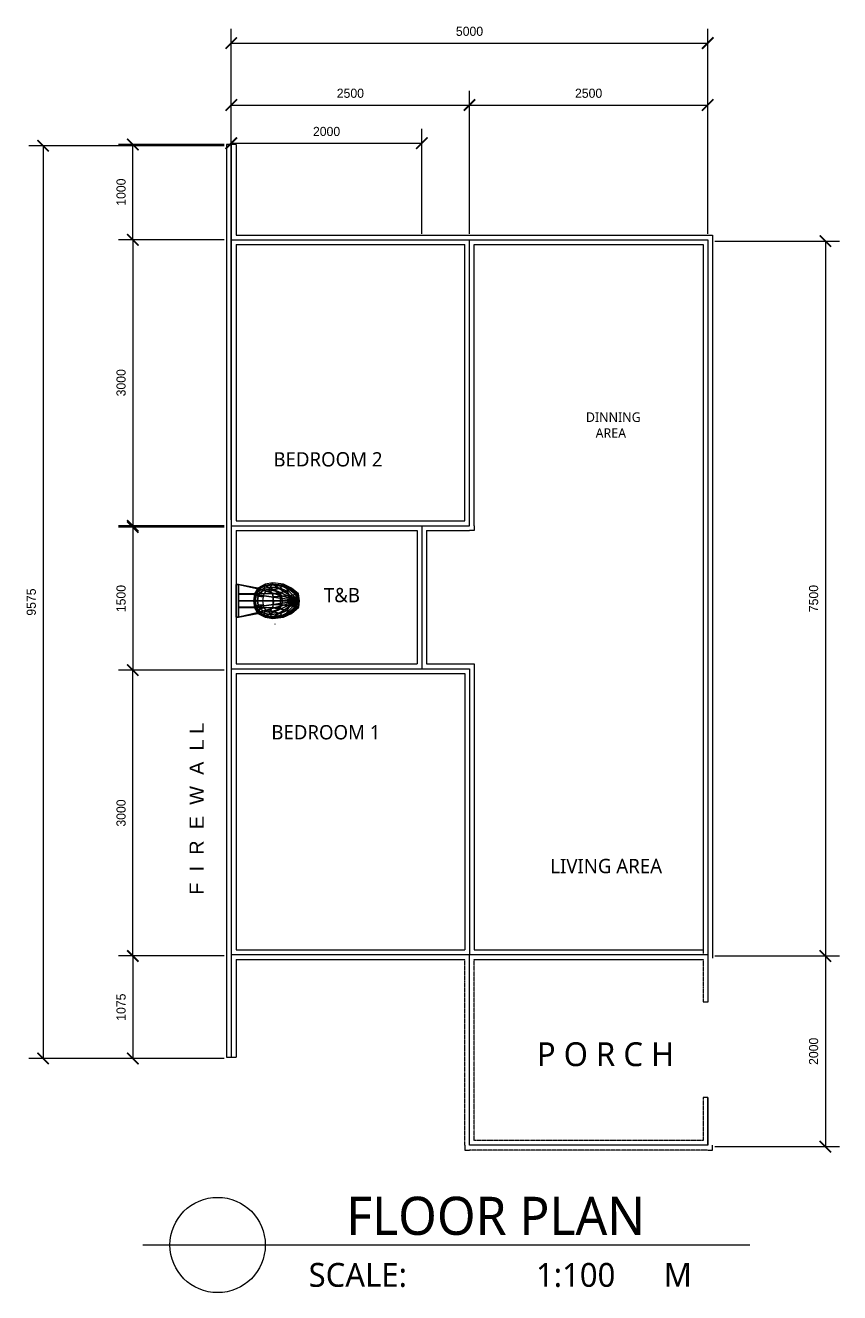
# Model space of a CAD drawing. Header units: millimetres. Extents: x 18078 to 182092, y 10648 to 75430.
# Drawn here: x 18481 to 27026, y 32101 to 45397 of the extents above; entities that cross this region are included whole.
import ezdxf

# ---------------------------------------------------------------- set-up
doc = ezdxf.new("R2010")
doc.units = ezdxf.units.MM
doc.linetypes.add('HIDDEN2', pattern=[4.7625, 3.175, -1.5875])
doc.layers.get('Defpoints').update_dxf_attribs({"color": 140})
doc.layers.add('A-Roof-Slab', color=12, linetype='Continuous', lineweight=35)
doc.styles.add('Annotative', font='romans.shx')
doc.styles.add('RomanS', font='romans.shx')
doc.dimstyles.new('DIM1', dxfattribs={"dimscale": 120, "dimtxt": 0.8, "dimasz": 1, "dimexe": 1.25, "dimexo": 0.625, "dimtad": 1, "dimdec": 0, "dimtxsty": 'Standard', "dimblk": 'ARCHTICK', "dimcen": 0.09, "dimadec": 0, "dimazin": 0, "dimtfac": 1, "dimtdec": 0, "dimtmove": 0, "dimatfit": 3, "dimfxl": 1, "dimarcsym": 0})

# ---------------------------------------------------------------- blocks, each defined once
blk = doc.blocks.new('_ArchTick')
at = {"color": 0, "linetype": 'ByBlock', "const_width": 0.15}
blk.add_lwpolyline([(-0.5, -0.5), (0.5, 0.5)], dxfattribs=at)
blk = doc.blocks.new('*D56')
at = {"color": 0, "lineweight": -2, "transparency": 16777216}
for p, q in [((20567, 44147), (19459, 44147)), ((19609, 43147), (19609, 44147)), ((20567, 43147), (19459, 43147))]:
    blk.add_line(p, q, dxfattribs=at)
at = {"layer": 'Defpoints', "color": 0, "transparency": 16777216}
for p in [(19609, 44147), (20642, 44147), (20642, 43147)]:
    blk.add_point(p, dxfattribs=at)
at = {"color": 0, "lineweight": -2, "transparency": 16777216, "xscale": 120, "yscale": 120, "zscale": 120}
for p, rotation in [((19609, 44147), 90), ((19609, 43147), 270)]:
    blk.add_blockref('_ArchTick', p, dxfattribs=dict(at, rotation=rotation))
at = {"color": 0, "transparency": 16777216, "insert": (19486, 43647), "char_height": 96, "attachment_point": 5, "rotation": 90}
blk.add_mtext('1000', dxfattribs=at)
blk = doc.blocks.new('*D57')
at = {"color": 0, "lineweight": -2, "transparency": 16777216}
for p, q in [((20567, 44133), (18517, 44133)), ((18667, 44133), (18667, 34558)), ((20567, 34558), (18517, 34558))]:
    blk.add_line(p, q, dxfattribs=at)
at = {"layer": 'Defpoints', "color": 0, "transparency": 16777216}
for p in [(20642, 44133), (18667, 34558), (20642, 34558)]:
    blk.add_point(p, dxfattribs=at)
at = {"color": 0, "lineweight": -2, "transparency": 16777216, "xscale": 120, "yscale": 120, "zscale": 120}
for p, rotation in [((18667, 44133), 90), ((18667, 34558), 270)]:
    blk.add_blockref('_ArchTick', p, dxfattribs=dict(at, rotation=rotation))
at = {"color": 0, "transparency": 16777216, "insert": (18544, 39346), "char_height": 96, "attachment_point": 5, "rotation": 90}
blk.add_mtext('9575', dxfattribs=at)
blk = doc.blocks.new('*D58')
at = {"color": 0, "lineweight": -2, "transparency": 16777216}
for p, q in [((20567, 43147), (19459, 43147)), ((19609, 43147), (19609, 40147)), ((20567, 40147), (19459, 40147))]:
    blk.add_line(p, q, dxfattribs=at)
at = {"layer": 'Defpoints', "color": 0, "transparency": 16777216}
for p in [(20642, 43147), (19609, 40147), (20642, 40147)]:
    blk.add_point(p, dxfattribs=at)
at = {"color": 0, "lineweight": -2, "transparency": 16777216, "xscale": 120, "yscale": 120, "zscale": 120}
for p, rotation in [((19609, 43147), 90), ((19609, 40147), 270)]:
    blk.add_blockref('_ArchTick', p, dxfattribs=dict(at, rotation=rotation))
at = {"color": 0, "transparency": 16777216, "insert": (19486, 41647), "char_height": 96, "attachment_point": 5, "rotation": 90}
blk.add_mtext('3000', dxfattribs=at)
blk = doc.blocks.new('*D59')
at = {"color": 0, "lineweight": -2, "transparency": 16777216}
for p, q in [((20567, 35633), (19459, 35633)), ((19609, 35633), (19609, 34558)), ((20567, 34558), (19459, 34558))]:
    blk.add_line(p, q, dxfattribs=at)
at = {"layer": 'Defpoints', "color": 0, "transparency": 16777216}
for p in [(20642, 35633), (19609, 34558), (20642, 34558)]:
    blk.add_point(p, dxfattribs=at)
at = {"color": 0, "lineweight": -2, "transparency": 16777216, "xscale": 120, "yscale": 120, "zscale": 120}
for p, rotation in [((19609, 35633), 90), ((19609, 34558), 270)]:
    blk.add_blockref('_ArchTick', p, dxfattribs=dict(at, rotation=rotation))
at = {"color": 0, "transparency": 16777216, "insert": (19486, 35096), "char_height": 96, "attachment_point": 5, "rotation": 90}
blk.add_mtext('1075', dxfattribs=at)
blk = doc.blocks.new('*D60')
at = {"color": 0, "lineweight": -2, "transparency": 16777216}
for p, q in [((20567, 40133), (19459, 40133)), ((19609, 40133), (19609, 38633)), ((20567, 38633), (19459, 38633))]:
    blk.add_line(p, q, dxfattribs=at)
at = {"layer": 'Defpoints', "color": 0, "transparency": 16777216}
for p in [(20642, 40133), (19609, 38633), (20642, 38633)]:
    blk.add_point(p, dxfattribs=at)
at = {"color": 0, "lineweight": -2, "transparency": 16777216, "xscale": 120, "yscale": 120, "zscale": 120}
for p, rotation in [((19609, 40133), 90), ((19609, 38633), 270)]:
    blk.add_blockref('_ArchTick', p, dxfattribs=dict(at, rotation=rotation))
at = {"color": 0, "transparency": 16777216, "insert": (19486, 39383), "char_height": 96, "attachment_point": 5, "rotation": 90}
blk.add_mtext('1500', dxfattribs=at)
blk = doc.blocks.new('*D61')
at = {"color": 0, "lineweight": -2, "transparency": 16777216}
for p, q in [((20567, 38633), (19459, 38633)), ((19609, 35633), (19609, 38633)), ((20567, 35633), (19459, 35633))]:
    blk.add_line(p, q, dxfattribs=at)
at = {"layer": 'Defpoints', "color": 0, "transparency": 16777216}
for p in [(19609, 38633), (20642, 38633), (20642, 35633)]:
    blk.add_point(p, dxfattribs=at)
at = {"color": 0, "lineweight": -2, "transparency": 16777216, "xscale": 120, "yscale": 120, "zscale": 120}
for p, rotation in [((19609, 38633), 90), ((19609, 35633), 270)]:
    blk.add_blockref('_ArchTick', p, dxfattribs=dict(at, rotation=rotation))
at = {"color": 0, "transparency": 16777216, "insert": (19486, 37133), "char_height": 96, "attachment_point": 5, "rotation": 90}
blk.add_mtext('3000', dxfattribs=at)
blk = doc.blocks.new('*D62')
at = {"color": 0, "lineweight": -2, "transparency": 16777216}
for p, q in [((20642, 43208), (20642, 44711)), ((23142, 43208), (23142, 44711)), ((20642, 44561), (23142, 44561))]:
    blk.add_line(p, q, dxfattribs=at)
at = {"layer": 'Defpoints', "color": 0, "transparency": 16777216}
for p in [(23142, 44561), (20642, 43133), (23142, 43133)]:
    blk.add_point(p, dxfattribs=at)
at = {"color": 0, "lineweight": -2, "transparency": 16777216, "xscale": 120, "yscale": 120, "zscale": 120, "rotation": 180}
blk.add_blockref('_ArchTick', (20642, 44561), dxfattribs=at)
at = {"color": 0, "lineweight": -2, "transparency": 16777216, "xscale": 120, "yscale": 120, "zscale": 120}
blk.add_blockref('_ArchTick', (23142, 44561), dxfattribs=at)
at = {"color": 0, "transparency": 16777216, "insert": (21892, 44684), "char_height": 96, "attachment_point": 5}
blk.add_mtext('2500', dxfattribs=at)
blk = doc.blocks.new('*D63')
at = {"color": 0, "lineweight": -2, "transparency": 16777216}
for p, q in [((20642, 40208), (20642, 44310)), ((22642, 43208), (22642, 44310)), ((20642, 44160), (22642, 44160))]:
    blk.add_line(p, q, dxfattribs=at)
at = {"layer": 'Defpoints', "color": 0, "transparency": 16777216}
for p in [(22642, 44160), (22642, 43133), (20642, 40133)]:
    blk.add_point(p, dxfattribs=at)
at = {"color": 0, "lineweight": -2, "transparency": 16777216, "xscale": 120, "yscale": 120, "zscale": 120, "rotation": 180}
blk.add_blockref('_ArchTick', (20642, 44160), dxfattribs=at)
at = {"color": 0, "lineweight": -2, "transparency": 16777216, "xscale": 120, "yscale": 120, "zscale": 120}
blk.add_blockref('_ArchTick', (22642, 44160), dxfattribs=at)
at = {"color": 0, "transparency": 16777216, "insert": (21642, 44283), "char_height": 96, "attachment_point": 5}
blk.add_mtext('2000', dxfattribs=at)
blk = doc.blocks.new('*D64')
at = {"color": 0, "lineweight": -2, "transparency": 16777216}
for p, q in [((23142, 43208), (23142, 44711)), ((25642, 43208), (25642, 44711)), ((23142, 44561), (25642, 44561))]:
    blk.add_line(p, q, dxfattribs=at)
at = {"layer": 'Defpoints', "color": 0, "transparency": 16777216}
for p in [(25642, 44561), (23142, 43133), (25642, 43133)]:
    blk.add_point(p, dxfattribs=at)
at = {"color": 0, "lineweight": -2, "transparency": 16777216, "xscale": 120, "yscale": 120, "zscale": 120, "rotation": 180}
blk.add_blockref('_ArchTick', (23142, 44561), dxfattribs=at)
at = {"color": 0, "lineweight": -2, "transparency": 16777216, "xscale": 120, "yscale": 120, "zscale": 120}
blk.add_blockref('_ArchTick', (25642, 44561), dxfattribs=at)
at = {"color": 0, "transparency": 16777216, "insert": (24392, 44684), "char_height": 96, "attachment_point": 5}
blk.add_mtext('2500', dxfattribs=at)
blk = doc.blocks.new('*D65')
at = {"color": 0, "lineweight": -2, "transparency": 16777216}
for p, q in [((20642, 43208), (20642, 45361)), ((25642, 43208), (25642, 45361)), ((20642, 45211), (25642, 45211))]:
    blk.add_line(p, q, dxfattribs=at)
at = {"layer": 'Defpoints', "color": 0, "transparency": 16777216}
for p in [(25642, 45211), (20642, 43133), (25642, 43133)]:
    blk.add_point(p, dxfattribs=at)
at = {"color": 0, "lineweight": -2, "transparency": 16777216, "xscale": 120, "yscale": 120, "zscale": 120, "rotation": 180}
blk.add_blockref('_ArchTick', (20642, 45211), dxfattribs=at)
at = {"color": 0, "lineweight": -2, "transparency": 16777216, "xscale": 120, "yscale": 120, "zscale": 120}
blk.add_blockref('_ArchTick', (25642, 45211), dxfattribs=at)
at = {"color": 0, "transparency": 16777216, "insert": (23142, 45334), "char_height": 96, "attachment_point": 5}
blk.add_mtext('5000', dxfattribs=at)
blk = doc.blocks.new('*D66')
at = {"color": 0, "lineweight": -2, "transparency": 16777216}
for p, q in [((25717, 43133), (27026, 43133)), ((26876, 43133), (26876, 35633)), ((25717, 35633), (27026, 35633))]:
    blk.add_line(p, q, dxfattribs=at)
at = {"layer": 'Defpoints', "color": 0, "transparency": 16777216}
for p in [(25642, 43133), (25642, 35633), (26876, 35633)]:
    blk.add_point(p, dxfattribs=at)
at = {"color": 0, "lineweight": -2, "transparency": 16777216, "xscale": 120, "yscale": 120, "zscale": 120}
for p, rotation in [((26876, 43133), 90), ((26876, 35633), 270)]:
    blk.add_blockref('_ArchTick', p, dxfattribs=dict(at, rotation=rotation))
at = {"color": 0, "transparency": 16777216, "insert": (26753, 39383), "char_height": 96, "attachment_point": 5, "rotation": 90}
blk.add_mtext('7500', dxfattribs=at)
blk = doc.blocks.new('*D67')
at = {"color": 0, "lineweight": -2, "transparency": 16777216}
for p, q in [((25717, 35633), (27026, 35633)), ((26876, 35633), (26876, 33633)), ((25717, 33633), (27026, 33633))]:
    blk.add_line(p, q, dxfattribs=at)
at = {"layer": 'Defpoints', "color": 0, "transparency": 16777216}
for p in [(25642, 35633), (25642, 33633), (26876, 33633)]:
    blk.add_point(p, dxfattribs=at)
at = {"color": 0, "lineweight": -2, "transparency": 16777216, "xscale": 120, "yscale": 120, "zscale": 120}
for p, rotation in [((26876, 35633), 90), ((26876, 33633), 270)]:
    blk.add_blockref('_ArchTick', p, dxfattribs=dict(at, rotation=rotation))
at = {"color": 0, "transparency": 16777216, "insert": (26753, 34633), "char_height": 96, "attachment_point": 5, "rotation": 90}
blk.add_mtext('2000', dxfattribs=at)
blk = doc.blocks.new('A$C150B42AD')
at = {"linetype": 'Continuous', "ltscale": 20}
for p, q in [((0, 1), (0, 1)), ((0, 1), (0, 1)), ((0, 1), (0, 1)), ((0, 1), (0, 1)), ((0, 0), (0, 0)), ((0, 0), (0, 0)), ((0, 0), (0, 0)), ((0, 0), (0, 0)), ((0, 0), (0, 0)), ((0, 0), (0, 0)), ((0, 0), (0, 0)), ((0, 0), (0, 0))]:
    blk.add_line(p, q, dxfattribs=at)
for centre, radius, start, end in [((0, 1), 0.0125, 90, 180), ((0, 1), 0.024, 180, 244), ((0, 1), 0.0125, 0, 90), ((0, 1), 0.024, 296, 0), ((0, 0), 0.0525, 119.1738, 155.0156), ((0, 0), 0.0384, 90, 270), ((0, 1), 0.102, 243.3048, 267.3048), ((0, 1), 0.432, 240.1181, 247.8819), ((0, 0), 0.00957, 149.1844, 231.8077), ((0, 0), 0.095, 239.6324, 270), ((0, 1), 0.432, 292.1181, 299.8819), ((0, 1), 0.102, 272.6952, 296.6952), ((0, 0), 0.0525, 24.9844, 60.8262), ((0, 0), 0.00957, 308.1923, 30.8156), ((0, 0), 0.0139, 93.654, 111.1905), ((0, 0), 0.0139, 68.8095, 86.346), ((0, 0), 0.0384, 270, 90), ((0, 0), 0.095, 270, 300.3676), ((0, 0), 0.166, 270, 311.9212), ((0, 0), 0.197, 309.726, 341.9966), ((0, 0), 0.256, 339.6623, 14.2882), ((0, 0), 0.183, 10.5315, 16.4005), ((0, 0), 0.119, 304.1533, 312.3545), ((0, 0), 0.149, 309.3718, 342.3609), ((0, 0), 0.209, 339.3922, 14.7255), ((0, 0), 0.136, 9.8906, 90), ((0, 0), 0.118, 227.6455, 235.8467), ((0, 0), 0.149, 197.6391, 230.6282), ((0, 0), 0.209, 165.2745, 200.6078), ((0, 0), 0.136, 90, 170.1094), ((0, 0), 0.166, 228.0788, 270), ((0, 0), 0.197, 198.0034, 230.274), ((0, 0), 0.256, 165.7118, 200.3377), ((0, 0), 0.183, 163.5995, 169.4685)]:
    blk.add_arc(centre, radius, start, end, dxfattribs=at)
blk = doc.blocks.new('M_BATH_TOIL_3D TOILET - FLUSH VALVE_M')
at = {"color": 0, "linetype": 'ByBlock', "lineweight": -2}
for points in [[(0, -171.146848, 415), (25.402105, -171.146848, 415), (25.402105, 171.146848, 415), (0, 171.146848, 415)], [(25.402105, 171.146848, 365.2), (25.402105, 171.146848, 83), (0, 171.146848, 83), (0, 171.146848, 365.2)], [(0, 171.146848, 415), (25.402105, 171.146848, 415), (25.402105, 171.146848, 365.2), (0, 171.146848, 365.2)], [(0, 171.146848, 83), (0, -171.146848, 83), (0, -171.146848, 415), (0, 171.146848, 415)], [(231.056996, 123.616472, 415), (25.402105, 171.146848, 415), (25.402105, 68.054097, 415), (197.761025, 68.054097, 415)], [(25.402105, 70.354066, 83), (25.402105, 171.146848, 83), (25.402105, 171.146848, 365.2), (25.402105, 74.176808, 365.2)], [(25.402105, 171.146848, 415), (231.056996, 123.616472, 415), (228.777578, 132.835551, 365.2), (25.402105, 171.146848, 365.2)], [(302.191542, 160.621201, 415), (302.68574, 172.857625, 365.2), (228.777578, 131.848953, 365.2), (231.056996, 122.553625, 415)], [(229.063939, 117.06888, 315.4), (229.039159, 125.764735, 365.2), (300.495658, 164.727211, 365.2), (297.176119, 153.306916, 315.4)], [(297.176119, 153.306916, 315.4), (296.176263, 133.246616, 265.6), (235.543637, 101.553739, 265.6), (229.063939, 117.06888, 315.4)], [(296.176263, 133.246616, 265.6), (295.803641, 111.920571, 224.1), (247.009847, 85.034227, 224.1), (235.543637, 101.553739, 265.6)], [(346.003775, 120.248609, 224.1), (295.803641, 111.920571, 224.1), (296.176263, 133.246616, 265.6), (361.787831, 143.823006, 265.6)], [(361.787831, 143.823006, 265.6), (296.176263, 133.246616, 265.6), (297.176119, 153.306916, 315.4), (371.832231, 165.552449, 315.4)], [(300.495658, 164.727211, 365.2), (378.847078, 177.86898, 365.2), (371.832231, 165.552449, 315.4), (297.176119, 153.306916, 315.4)], [(383.72152, 186.666909, 365.2), (302.68574, 172.857625, 365.2), (302.191542, 160.621201, 415), (380.507567, 173.537121, 415)], [(460.699399, 133.246616, 265.6), (376.203908, 111.920571, 224.1), (346.003775, 120.248609, 224.1), (361.787831, 143.823006, 265.6)], [(479.788342, 153.306916, 315.4), (460.699399, 133.246616, 265.6), (361.787831, 143.823006, 265.6), (371.832231, 165.552449, 315.4)], [(371.832231, 165.552449, 315.4), (378.847078, 177.86898, 365.2), (486.395354, 167.83408, 365.2), (479.788342, 153.306916, 315.4)], [(458.297702, 85.034227, 224.1), (376.203908, 111.920571, 224.1), (460.699399, 133.246616, 265.6), (534.632025, 101.553739, 265.6)], [(492.123592, 160.621201, 415), (498.0573, 172.857625, 365.2), (383.72152, 186.666909, 365.2), (380.507567, 173.537121, 415)], [(534.632025, 101.553739, 265.6), (460.699399, 133.246616, 265.6), (479.788342, 153.306916, 315.4), (561.200522, 117.06888, 315.4)], [(486.395354, 167.83408, 365.2), (570.254996, 125.764735, 365.2), (561.200522, 117.06888, 315.4), (479.788342, 153.306916, 315.4)], [(580.265462, 131.848953, 365.2), (498.0573, 172.857625, 365.2), (492.123592, 160.621201, 415), (576.558138, 122.553625, 415)], [(198.775406, 74.351248, 365.2), (198.775406, 70.354066, 83), (25.402105, 70.354066, 83), (25.402105, 74.176808, 365.2)], [(25.402105, 68.054097, 415), (25.402105, -0.531424, 415), (185.721086, -0.531424, 415), (197.761025, 68.054097, 415)], [(181.166238, -0.493299, 365.2), (185.721086, -0.531424, 415), (197.761025, 66.99125, 415), (193.8599, 72.288128, 365.2)], [(183.55523, -0.02604, 365.2), (195.671681, 69.115983, 365.2), (197.824834, 64.31771, 315.4), (186.495919, 0.019188, 315.4)], [(197.824834, -64.279334, 315.4), (195.671681, -69.168063, 365.2), (183.55523, -0.02604, 365.2), (186.495919, 0.019188, 315.4)], [(197.824834, 64.31771, 315.4), (209.385931, 55.783643, 265.6), (199.820123, -0.493299, 265.6), (186.495919, 0.019188, 315.4)], [(199.820123, -0.493299, 265.6), (209.385931, -56.77024, 265.6), (197.824834, -64.279334, 315.4), (186.495919, 0.019188, 315.4)], [(197.761025, 66.99125, 415), (231.056996, 122.553625, 415), (228.777578, 131.848953, 365.2), (193.8599, 72.288128, 365.2)], [(197.824834, 64.31771, 315.4), (195.671681, 69.115983, 365.2), (229.039159, 125.764735, 365.2), (229.063939, 117.06888, 315.4)], [(235.543637, 101.553739, 265.6), (209.385931, 55.783643, 265.6), (197.824834, 64.31771, 315.4), (229.063939, 117.06888, 315.4)], [(203.820303, 74.389624, 315.4), (203.820303, 71.305362, 83), (198.781878, 71.305362, 83), (198.775406, 74.389624, 365.2)], [(209.385931, 55.783643, 265.6), (229.292689, 47.716985, 224.1), (222.573762, 0.019188, 224.1), (199.820123, -0.493299, 265.6)], [(222.573762, 0.019188, 224.1), (229.292689, -47.678609, 224.1), (209.385931, -56.77024, 265.6), (199.820123, -0.493299, 265.6)], [(219.655319, 71.305362, 83), (203.820303, 71.305362, 83), (203.820303, 74.389624, 315.4), (219.607287, 74.389624, 265.6)], [(247.009847, 85.034227, 224.1), (229.292689, 47.716985, 224.1), (209.385931, 55.783643, 265.6), (235.543637, 101.553739, 265.6)], [(241.858825, 74.389624, 224.1), (241.858825, 71.305362, 83), (219.655319, 71.305362, 83), (219.607287, 74.389624, 265.6)], [(229.292689, 47.716985, 224.1), (281.568176, 41.105177, 207.5), (277.569395, -0.988919, 207.5), (222.573762, 0.019188, 224.1)], [(277.569395, -0.988919, 207.5), (281.568176, -43.083016, 207.5), (229.292689, -47.678609, 224.1), (222.573762, 0.019188, 224.1)], [(291.634613, 72.373409, 207.5), (281.568176, 41.105177, 207.5), (229.292689, 47.716985, 224.1), (247.009847, 85.034227, 224.1)], [(291.634613, 71.278252, 83), (241.858825, 71.305362, 83), (241.858825, 74.389624, 224.1), (291.634613, 74.389624, 207.5)], [(295.803641, 111.920571, 224.1), (309.603867, 96.652106, 207.5), (291.634613, 72.373409, 207.5), (247.009847, 85.034227, 224.1)], [(463.263203, 74.389624, 224.1), (386.427572, 71.001084, 83), (291.634613, 71.278252, 83), (291.634613, 74.389624, 207.5)], [(345.591052, 102.761081, 207.5), (309.603867, 96.652106, 207.5), (295.803641, 111.920571, 224.1), (346.003775, 120.248609, 224.1)], [(376.203908, 111.920571, 224.1), (361.578237, 96.652106, 207.5), (345.591052, 102.761081, 207.5), (346.003775, 120.248609, 224.1)], [(379.547491, 72.373409, 207.5), (361.578237, 96.652106, 207.5), (376.203908, 111.920571, 224.1), (458.297702, 85.034227, 224.1)], [(476.01486, 47.716985, 224.1), (389.613928, 41.105177, 207.5), (379.547491, 72.373409, 207.5), (458.297702, 85.034227, 224.1)], [(463.263203, 74.389624, 224.1), (463.263203, -74.389624, 224.1), (386.427572, -70.559022, 83), (386.427572, 71.001084, 83)], [(393.612708, -0.988919, 207.5), (389.613928, 41.105177, 207.5), (476.01486, 47.716985, 224.1), (482.733787, 0.019188, 224.1)], [(477.921684, -43.66231, 224.1), (390.907233, -39.065768, 207.5), (393.612708, -0.988919, 207.5), (482.733787, 0.019188, 224.1)], [(560.789732, 55.783643, 265.6), (476.01486, 47.716985, 224.1), (458.297702, 85.034227, 224.1), (534.632025, 101.553739, 265.6)], [(482.733787, 0.019188, 224.1), (476.01486, 47.716985, 224.1), (560.789732, 55.783643, 265.6), (570.35554, -0.493299, 265.6)], [(563.310525, -52.35942, 265.6), (477.921684, -43.66231, 224.1), (482.733787, 0.019188, 224.1), (570.35554, -0.493299, 265.6)], [(625.739627, 64.31771, 315.4), (560.789732, 55.783643, 265.6), (534.632025, 101.553739, 265.6), (561.200522, 117.06888, 315.4)], [(570.35554, -0.493299, 265.6), (560.789732, 55.783643, 265.6), (625.739627, 64.31771, 315.4), (637.068542, 0.019188, 315.4)], [(625.739627, 64.31771, 315.4), (561.200522, 117.06888, 315.4), (570.254996, 125.764735, 365.2), (641.922475, 69.115983, 365.2)], [(570.35554, -0.493299, 265.6), (637.068542, 0.019188, 315.4), (628.682244, -59.310353, 315.4), (563.310525, -52.35942, 265.6)], [(653.48314, 72.288128, 365.2), (580.265462, 131.848953, 365.2), (576.558138, 122.553625, 415), (643.154109, 66.99125, 415)], [(654.038925, -0.02604, 365.2), (637.068542, 0.019188, 315.4), (625.739627, 64.31771, 315.4), (641.922475, 69.115983, 365.2)], [(628.682244, -59.310353, 315.4), (637.068542, 0.019188, 315.4), (654.038925, -0.02604, 365.2), (641.922475, -69.168063, 365.2)], [(655.194048, -0.531424, 415), (666.176802, -0.493299, 365.2), (653.48314, 72.288128, 365.2), (643.154109, 66.99125, 415)], [(25.402105, -68.054097, 415), (197.761025, -68.054097, 415), (185.721086, -0.531424, 415), (25.402105, -0.531424, 415)], [(231.056996, -123.616472, 415), (197.761025, -68.054097, 415), (25.402105, -68.054097, 415), (25.402105, -171.146848, 415)], [(25.402105, -70.354066, 83), (25.402105, -74.176808, 365.2), (25.402105, -171.146848, 365.2), (25.402105, -171.146848, 83)], [(198.775406, -74.351248, 365.2), (25.402105, -74.176808, 365.2), (25.402105, -70.354066, 83), (198.775406, -70.354066, 83)], [(25.402105, -171.146848, 415), (25.402105, -171.146848, 365.2), (228.777578, -132.835551, 365.2), (231.056996, -123.616472, 415)], [(197.761025, -68.054097, 415), (185.721086, -0.531424, 415), (181.166238, -0.493299, 365.2), (193.8599, -73.274726, 365.2)], [(228.777578, -132.835551, 365.2), (231.056996, -123.616472, 415), (197.761025, -68.054097, 415), (193.8599, -73.274726, 365.2)], [(229.039159, -125.816815, 365.2), (195.671681, -69.168063, 365.2), (197.824834, -64.279334, 315.4), (229.063939, -117.030503, 315.4)], [(197.824834, -64.279334, 315.4), (209.385931, -56.77024, 265.6), (235.543637, -102.540336, 265.6), (229.063939, -117.030503, 315.4)], [(203.898255, -70.354066, 83), (203.820303, -74.351248, 315.4), (198.775406, -74.351248, 365.2), (198.775406, -70.354066, 83)], [(219.607287, -74.351248, 265.6), (203.820303, -74.351248, 315.4), (203.898255, -70.354066, 83), (219.607287, -70.440169, 83)], [(209.385931, -56.77024, 265.6), (229.292689, -47.678609, 224.1), (247.009847, -84.995851, 224.1), (235.543637, -102.540336, 265.6)], [(242.040768, -70.559022, 83), (241.858825, -74.351248, 224.1), (219.607287, -74.351248, 265.6), (219.607287, -70.440169, 83)], [(302.191542, -161.684049, 415), (231.056996, -123.616472, 415), (228.777578, -132.835551, 365.2), (302.68574, -173.844223, 365.2)], [(297.176119, -153.26854, 315.4), (300.495658, -164.779291, 365.2), (229.039159, -125.816815, 365.2), (229.063939, -117.030503, 315.4)], [(235.543637, -102.540336, 265.6), (296.176263, -134.233214, 265.6), (297.176119, -153.26854, 315.4), (229.063939, -117.030503, 315.4)], [(229.292689, -47.678609, 224.1), (281.568176, -43.083016, 207.5), (291.634613, -74.351248, 207.5), (247.009847, -84.995851, 224.1)], [(247.009847, -84.995851, 224.1), (295.803641, -111.882195, 224.1), (296.176263, -134.233214, 265.6), (235.543637, -102.540336, 265.6)], [(291.634613, -74.351248, 207.5), (241.858825, -74.351248, 224.1), (242.040768, -70.559022, 83), (291.831534, -70.559022, 83)], [(291.634613, -74.351248, 207.5), (309.603867, -98.629944, 207.5), (295.803641, -111.882195, 224.1), (247.009847, -84.995851, 224.1)], [(291.634613, -74.351248, 207.5), (291.831534, -70.559022, 83), (379.33431, -70.559022, 83), (379.547491, -74.351248, 207.5)], [(295.803641, -111.882195, 224.1), (309.603867, -98.629944, 207.5), (345.591052, -104.738919, 207.5), (346.003775, -120.210233, 224.1)], [(296.176263, -134.233214, 265.6), (295.803641, -111.882195, 224.1), (346.003775, -120.210233, 224.1), (361.787831, -144.809603, 265.6)], [(345.591052, -104.738919, 207.5), (361.578237, -98.629944, 207.5), (376.203908, -111.882195, 224.1), (346.003775, -120.210233, 224.1)], [(346.003775, -120.210233, 224.1), (376.203908, -111.882195, 224.1), (460.699399, -134.233214, 265.6), (361.787831, -144.809603, 265.6)], [(376.203908, -111.882195, 224.1), (361.578237, -98.629944, 207.5), (379.547491, -74.351248, 207.5), (458.297702, -84.995851, 224.1)], [(460.699399, -134.233214, 265.6), (376.203908, -111.882195, 224.1), (458.297702, -84.995851, 224.1), (534.632025, -102.540336, 265.6)], [(463.263203, -74.389624, 224.1), (379.547491, -74.351248, 207.5), (379.33431, -70.559022, 83), (386.427572, -70.559022, 83)], [(379.547491, -74.351248, 207.5), (390.907233, -39.065768, 207.5), (477.921684, -43.66231, 224.1), (458.297702, -84.995851, 224.1)], [(458.297702, -84.995851, 224.1), (477.921684, -43.66231, 224.1), (563.310525, -52.35942, 265.6), (534.632025, -102.540336, 265.6)], [(534.632025, -102.540336, 265.6), (561.200522, -117.030503, 315.4), (479.788342, -153.26854, 315.4), (460.699399, -134.233214, 265.6)], [(570.254996, -125.816815, 365.2), (490.498497, -164.779291, 365.2), (479.788342, -153.26854, 315.4), (561.200522, -117.030503, 315.4)], [(580.265462, -132.835551, 365.2), (576.558138, -123.616472, 415), (492.123592, -161.684049, 415), (498.0573, -173.844223, 365.2)], [(628.682244, -59.310353, 315.4), (561.200522, -117.030503, 315.4), (534.632025, -102.540336, 265.6), (563.310525, -52.35942, 265.6)], [(628.682244, -59.310353, 315.4), (641.922475, -69.168063, 365.2), (570.254996, -125.816815, 365.2), (561.200522, -117.030503, 315.4)], [(580.265462, -132.835551, 365.2), (656.793758, -67.62764, 365.2), (646.266448, -62.860406, 415), (576.558138, -123.616472, 415)], [(656.793758, -67.62764, 365.2), (666.176802, -0.493299, 365.2), (655.194048, -0.531424, 415), (646.266448, -62.860406, 415)], [(0, -171.146848, 415), (0, -171.146848, 365.2), (25.402105, -171.146848, 365.2), (25.402105, -171.146848, 415)], [(25.402105, -171.146848, 365.2), (0, -171.146848, 365.2), (0, -171.146848, 83), (25.402105, -171.146848, 83)], [(361.787831, -144.809603, 265.6), (371.832231, -165.514073, 315.4), (297.176119, -153.26854, 315.4), (296.176263, -134.233214, 265.6)], [(378.847078, -177.921061, 365.2), (300.495658, -164.779291, 365.2), (297.176119, -153.26854, 315.4), (371.832231, -165.514073, 315.4)], [(383.72152, -187.653506, 365.2), (380.507567, -174.599968, 415), (302.191542, -161.684049, 415), (302.68574, -173.844223, 365.2)], [(479.788342, -153.26854, 315.4), (371.832231, -165.514073, 315.4), (361.787831, -144.809603, 265.6), (460.699399, -134.233214, 265.6)], [(479.788342, -153.26854, 315.4), (490.498497, -164.779291, 365.2), (378.847078, -177.921061, 365.2), (371.832231, -165.514073, 315.4)], [(492.123592, -161.684049, 415), (380.507567, -174.599968, 415), (383.72152, -187.653506, 365.2), (498.0573, -173.844223, 365.2)]]:
    blk.add_3dface(points, dxfattribs=at)
at = {"color": 0, "linetype": 'ByBlock', "lineweight": -2, "invisible_edges": 8}
blk.add_3dface([(204.515925, 78.263432, 415), (185.721086, -0.531424, 415), (185.721086, -0.531424, 415), (204.515925, -79.326279, 415)], dxfattribs=at)
at = {"color": 0, "linetype": 'ByBlock', "lineweight": -2}
mesh = blk.add_polyface(dxfattribs=at)
corners = [(655.194048, -0.531424, 415), (643.154109, 66.99125, 415), (576.558138, 122.553625, 415), (492.123592, 160.621201, 415), (380.507567, 173.537121, 415), (302.191542, 160.621201, 415), (231.056996, 123.616472, 415), (197.761025, 66.99125, 415), (185.721086, -0.531424, 415), (197.761025, -68.054097, 415), (231.056996, -123.616472, 415), (302.191542, -161.684049, 415), (380.507567, -174.599968, 415), (492.123592, -161.684049, 415), (576.558138, -123.616472, 415), (646.266448, -62.860406, 415)]
mesh.append_faces([[corners[k] for k in face] for face in [(0, 14, 15)]], dxfattribs={"vtx0": -1, "color": 0})
mesh.append_faces([[corners[k] for k in face] for face in [(0, 3, 4), (0, 4, 5), (0, 5, 6), (0, 6, 7), (0, 7, 8), (0, 8, 9), (0, 9, 10), (0, 10, 11), (0, 11, 12), (0, 12, 13), (0, 13, 14)]], dxfattribs={"vtx0": -1, "vtx2": -1, "color": 0})
mesh.append_faces([[corners[k] for k in face] for face in [(0, 1, 2, 3)]], dxfattribs={"vtx3": -1, "color": 0})

msp = doc.modelspace()

# ---------------------------------------------------------------- linework, layer by layer
for p, q in [((20592.2, 44147, 300), (20592.2, 34572, 300)), ((20692.2, 44147, 300), (20592.2, 44147, 300)), ((20642.2, 44147, 300), (20642.2, 34572, 300)), ((20692.2, 44147, 300), (20692.2, 43197, 300)), ((20642.2, 43147, 300), (25642.2, 43147, 300)), ((20692.2, 43197, 300), (25642.2, 43197, 300)), ((20692.2, 43097, 300), (20692.2, 40197, 300)), ((20692.2, 43097, 300), (23092.2, 43097, 300)), ((23092.2, 40197, 300), (23092.2, 43097, 300)), ((23142.2, 40147, 300), (23142.2, 43147, 300)), ((23192.2, 43097, 300), (25592.2, 43097, 300)), ((23192.2, 40147, 300), (23192.2, 43097, 300)), ((25592.2, 43097, 300), (25592.2, 35697, 300)), ((25642.2, 43197, 300), (25692.2, 43197, 300)), ((25642.2, 43147, 300), (25642.2, 35647, 300)), ((25642.2, 43110.9), (25642.2, 35610.9)), ((25692.2, 43197, 300), (25692.2, 43147, 300)), ((25692.2, 43147, 300), (25692.2, 35647, 300)), ((25692.2, 43147, 300), (25692.2, 35647, 300)), ((25692.2, 43110.9), (25692.2, 35610.9)), ((25692.2, 43110.9), (25692.2, 35610.9)), ((25592.2, 43060.9), (25592.2, 35660.9)), ((23142.2, 40147, 300), (23142.2, 40347, 300)), ((23142.2, 40342, 300), (23142.2, 40347, 300)), ((20692.2, 40197, 300), (23092.2, 40197, 300)), ((20642.2, 40147, 300), (23142.2, 40147, 300)), ((20692.2, 40097, 300), (20692.2, 38697, 300)), ((20692.2, 40097, 300), (22592.2, 40097, 300)), ((22592.2, 40097, 300), (22592.2, 38697, 300)), ((22642.2, 40147, 300), (22642.2, 38647, 300)), ((22692.2, 40097, 300), (23142.2, 40097, 300)), ((22692.2, 40097, 300), (22692.2, 38697, 300)), ((23192.2, 40097, 300), (23142.2, 40097, 300)), ((23192.2, 40147, 300), (23192.2, 40097, 300)), ((20692.2, 38697, 300), (22592.2, 38697, 300)), ((22692.2, 38697, 300), (23142.2, 38697, 300)), ((23142.2, 38697, 300), (23192.2, 38697, 300)), ((23192.2, 38697, 300), (23192.2, 38647, 300)), ((20642.2, 38647, 300), (23142.2, 38647, 300)), ((20692.2, 38597, 300), (20692.2, 35697, 300)), ((20692.2, 38597, 300), (23092.2, 38597, 300)), ((23092.2, 38597, 300), (23092.2, 35697, 300)), ((23142.2, 38647, 300), (23142.2, 35647, 300)), ((23192.2, 38647, 300), (23192.2, 35697, 300)), ((20642.2, 35647, 300), (25642.2, 35647, 300)), ((20692.2, 35697, 300), (23092.2, 35697, 300)), ((23142.2, 33647, 300), (23142.2, 35647, 300)), ((23192.2, 35697, 300), (25592.2, 35697, 300)), ((25642.2, 35647, 300), (25642.2, 35147, 300)), ((25642.2, 35647, 300), (25642.2, 35147, 300)), ((20692.2, 35597, 300), (20692.2, 34572, 300)), ((20692.2, 35597, 300), (23092.2, 35597, 300)), ((23192.2, 35597, 300), (25592.2, 35597, 300)), ((25642.2, 35147, 300), (25592.2, 35147, 300)), ((20592.2, 34572, 300), (20692.2, 34572, 300)), ((25642.2, 34147, 300), (25592.2, 34147, 300)), ((25642.2, 34147, 300), (25642.2, 33647, 300)), ((25642.2, 33647, 300), (25642.2, 34147, 300)), ((23092.2, 33647, 300), (23092.2, 33597, 300)), ((25642.2, 33647, 300), (23142.2, 33647, 300)), ((25692.2, 33597, 300), (25692.2, 33647, 300)), ((23092.2, 33597, 300), (23142.2, 33597, 300)), ((25642.2, 33597, 300), (25692.2, 33597, 300)), ((19715.3, 32601), (26084.6, 32601))]:
    msp.add_line(p, q)
at = {"linetype": 'HIDDEN2'}
for p, q in [((23092.2, 33647, 300), (23092.2, 35597, 300)), ((23192.2, 33697, 300), (23192.2, 35597, 300)), ((25592.2, 35597, 300), (25592.2, 35147, 300)), ((25592.2, 34147, 300), (25592.2, 33697, 300)), ((25592.2, 33697, 300), (23192.2, 33697, 300)), ((25642.2, 33597, 300), (23142.2, 33597, 300))]:
    msp.add_line(p, q, dxfattribs=at)
msp.add_circle((20499.1, 32601), 500)

# ---------------------------------------------------------------- block references
at = {"color": 7}
for name, p in [('M_BATH_TOIL_3D TOILET - FLUSH VALVE_M', (20693.6, 39360.3)), ('A$C150B42AD', (21100.9, 39112.9))]:
    msp.add_blockref(name, p, dxfattribs=at)

# ---------------------------------------------------------------- texts
at = {"attachment_point": 1, "style": 'RomanS'}
for s, width, insert, char_height in [('{\\fSegoe UI Black|b0|i0|c0|p34;DINNING\\P   AREA}', 2392.512, (24363.5, 41336.2, 300), 100), ('{\\fSegoe UI Black|b0|i0|c0|p34;BEDROOM 2}', 1390.131, (21084.7, 40918.9, 300), 150), ('{\\fSegoe UI Black|b0|i0|c0|p34;T&B}', 1390.131, (21614, 39494.6, 300), 150), ('{\\fSegoe UI Black|b0|i0|c0|p34;BEDROOM 1}', 1577, (21062.8, 38055.5, 300), 150), ('\\pxt1;{\\fSegoe UI Black|b0|i0|c0|p34;FLOOR PLAN}', 5367.443, (21849.4, 33107.2, 300), 400), ('{\\fSegoe UI Emoji|b0|i0|c0|p34;SCALE:                1:100      M}', 4531.638, (21453.7, 32412.2, 300), 250)]:
    msp.add_mtext_dynamic_manual_height_columns(s, width=width, gutter_width=1250, heights=[0], dxfattribs=dict(at, insert=insert, char_height=char_height))
at = {"insert": (23989.1, 36651.8, 300), "char_height": 150, "attachment_point": 1}
msp.add_mtext_dynamic_manual_height_columns('{\\fSegoe UI Black|b0|i0|c0|p34;LIVING AREA}', width=2426.915, gutter_width=1250, heights=[0], dxfattribs=at)
at = {"insert": (23848.8, 34727.6, 300), "char_height": 250, "width": 1854, "attachment_point": 1, "style": 'Annotative'}
msp.add_mtext('{\\fSegoe UI Black|b0|i0|c0|p34;P O R C H}', dxfattribs=at)
at = {"layer": 'A-Roof-Slab', "color": 7, "lineweight": -2, "insert": (20204, 36275.9), "char_height": 150, "attachment_point": 1, "rotation": 90, "style": 'RomanS'}
msp.add_mtext_dynamic_manual_height_columns('{\\fSwis721 Blk BT|b0|i0|c0|p34;\\C9;\\c13289671;F  I  R  E  W  A  L L}', width=2187.825, gutter_width=1250, heights=[198.3], dxfattribs=at)

# ---------------------------------------------------------------- dimensions: what is measured, and where the dimension line sits
for base, p1, p2, picture, middle in [((25642.2, 45210.9, 600), (20642.2, 43133.2, 600), (25642.2, 43133.2, 600), '*D65', (23142.2, 45333.9, 600)), ((23142.2, 44560.8, 600), (20642.2, 43133.2, 600), (23142.2, 43133.2, 600), '*D62', (21892.2, 44683.8, 600)), ((25642.2, 44560.8, 600), (23142.2, 43133.2, 600), (25642.2, 43133.2, 600), '*D64', (24392.2, 44683.8, 600)), ((22642.2, 44160.3, 600), (20642.2, 40133.2, 600), (22642.2, 43133.2, 600), '*D63', (21642.2, 44283.3, 600))]:
    dim = msp.add_linear_dim(base=base, p1=p1, p2=p2, dimstyle='DIM1')
    dim.commit()
    dim.dimension.update_dxf_attribs({"geometry": picture, "text_midpoint": middle})
for base, p1, p2, picture, middle in [((18667.3, 34558.2, 600), (20642.2, 44133.2, 600), (20642.2, 34558.2, 600), '*D57', (18544.3, 39345.7, 600)), ((19608.6, 44147, 300), (20642.2, 43147, 300), (20642.2, 44147, 300), '*D56', (19485.6, 43647, 300)), ((19608.6, 40147, 300), (20642.2, 43147, 300), (20642.2, 40147, 300), '*D58', (19485.6, 41647, 300)), ((26876, 35633.2, 600), (25642.2, 43133.2, 600), (25642.2, 35633.2, 600), '*D66', (26753, 39383.2, 600)), ((19608.6, 38633.2, 600), (20642.2, 40133.2, 600), (20642.2, 38633.2, 600), '*D60', (19485.6, 39383.2, 600)), ((19608.6, 38633.2, 600), (20642.2, 35633.2, 600), (20642.2, 38633.2, 600), '*D61', (19485.6, 37133.2, 600)), ((19608.6, 34558.2, 600), (20642.2, 35633.2, 600), (20642.2, 34558.2, 600), '*D59', (19485.6, 35095.7, 600)), ((26876, 33633.2, 600), (25642.2, 35633.2, 600), (25642.2, 33633.2, 600), '*D67', (26753, 34633.2, 600))]:
    dim = msp.add_linear_dim(base=base, p1=p1, p2=p2, angle=90, dimstyle='DIM1')
    dim.commit()
    dim.dimension.update_dxf_attribs({"geometry": picture, "text_midpoint": middle})

doc.saveas('drawing.dxf')
